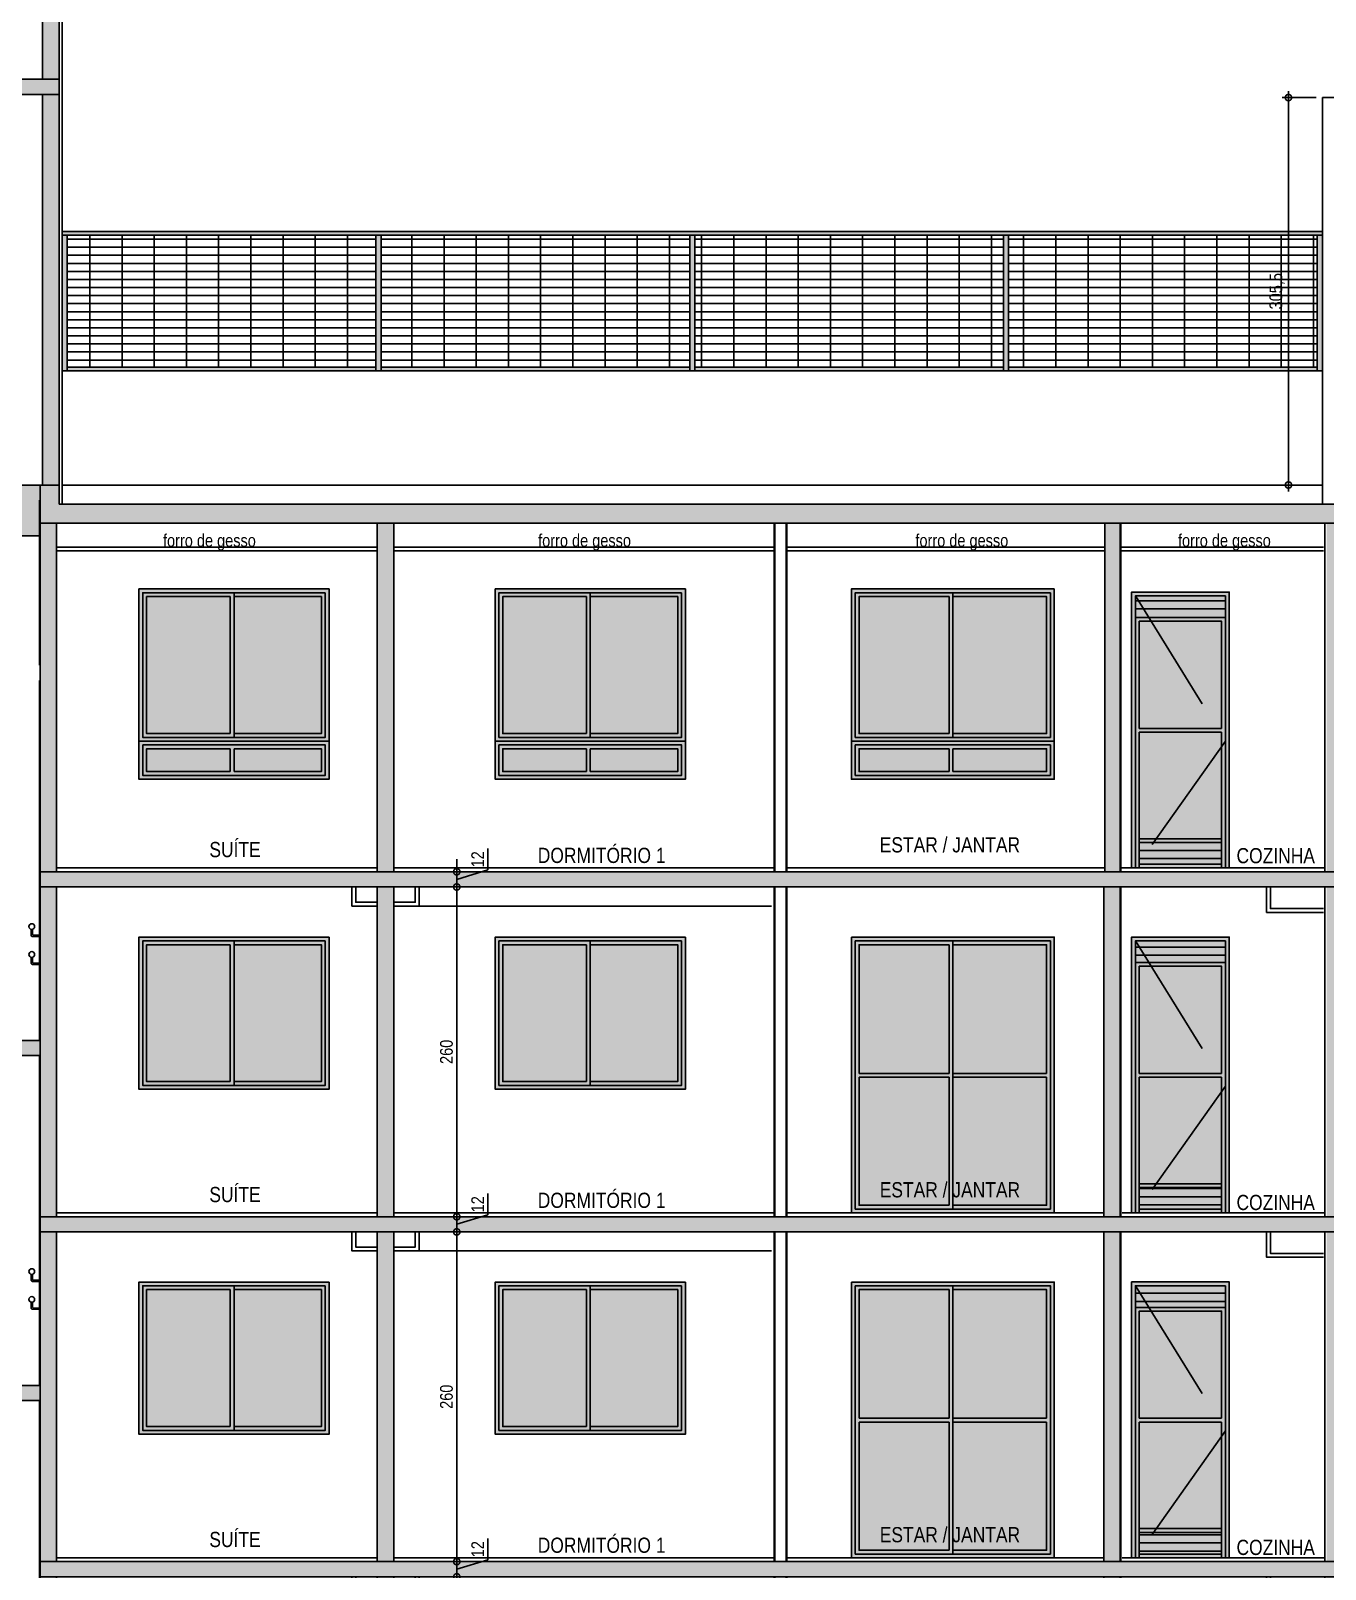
# Model space of a CAD drawing. Header units: metres. Extents: x -9138 to -7768, y 20 to 184.
# Drawn here: x -9016.92 to -9006.71, y 82.48 to 94.61 of the extents above; entities that cross this region are included whole.
import ezdxf
from ezdxf.enums import TextEntityAlignment as Align

# ---------------------------------------------------------------- set-up
doc = ezdxf.new("R2010")
doc.units = ezdxf.units.M
doc.linetypes.add('CTE ELEV$0$DASHEDX2', pattern=[1.5, 1, -0.5])
for name, color, linetype in [('ARQ-DIM EMBASAM', 2, 'Continuous'), ('CTE ELEV$0$ARQ-ALV ACAB', 4, 'Continuous'), ('CTE ELEV$0$ARQ-ALV OSSO', 5, 'Continuous'), ('CTE ELEV$0$ARQ-AUX', 7, 'Continuous'), ('CTE ELEV$0$ARQ-AUX1', 1, 'Continuous'), ('CTE ELEV$0$ARQ-CAX', 1, 'Continuous'), ('CTE ELEV$0$ARQ-DIM', 2, 'Continuous'), ('CTE ELEV$0$ARQ-EST', 2, 'Continuous'), ('CTE ELEV$0$ARQ-PRJ', 7, 'CTE ELEV$0$DASHEDX2'), ('CTE ELEV$0$ARQ-TXT', 2, 'Continuous'), ('CTE ELEV$0$ES-CORTE', 2, 'Continuous')]:
    doc.layers.add(name, color=color, linetype=linetype)
doc.layers.add('CTE ELEV$0$COR-CAIX', color=7, linetype='Continuous', true_color=0x45494e)
doc.styles.add('CTE ELEV$0$Adesa', font='ARIALN.TTF')
doc.styles.add('CTE ELEV$0$M50', font='ARIALN.TTF', dxfattribs={"height": 0.15})
doc.dimstyles.new('CTE ELEV$0$ADESA 1-0050', dxfattribs={"dimtxt": 0.1, "dimasz": 0.1, "dimexe": 0.05, "dimexo": 0.05, "dimgap": 0.03, "dimtad": 1, "dimdec": 1, "dimlfac": 100, "dimzin": 12, "dimtxsty": 'CTE ELEV$0$Adesa', "dimblk": 'CTE ELEV$0$_DotSmall', "dimcen": 1, "dimdle": 0.05, "dimclrd": 1, "dimclre": 1, "dimclrt": 256, "dimazin": 3, "dimtm": 1e-09, "dimtfac": 1, "dimtdec": 1, "dimtmove": 1, "dimatfit": 0, "dimldrblk": 'CTE ELEV$0$_DotSmall', "dimfxl": 0.8, "dimtvp": 2, "dimtolj": 1, "dimtzin": 0, "dimarcsym": 0})

# ---------------------------------------------------------------- blocks, each defined once
blk = doc.blocks.new('CTE ELEV$0$V P 160x220')
at = {"layer": 'CTE ELEV$0$COR-CAIX'}
h = blk.add_hatch(color=256, dxfattribs=at)
h.dxf.hatch_style = 1
h.paths.add_polyline_path([(0, 2.175), (1.6, 2.175), (1.6, 0), (0, 0)])
h = blk.add_hatch(color=254, dxfattribs=at)
h.dxf.hatch_style = 1
h.paths.add_polyline_path([(0.77, 2.115), (0.06, 2.115), (0.06, 1.1), (0.77, 1.1)])
h.paths.add_polyline_path([(1.54, 2.115), (0.8, 2.115), (0.8, 1.1), (1.54, 1.1)])
h.paths.add_polyline_path([(1.54, 1.07), (0.8, 1.07), (0.8, 0.06), (1.54, 0.06)])
h.paths.add_polyline_path([(0.77, 1.07), (0.06, 1.07), (0.06, 0.06), (0.77, 0.06)])
at = {"layer": 'CTE ELEV$0$ARQ-CAX'}
for p, q in [((0.06, 1.1), (0.77, 1.1)), ((0.8, 1.1), (1.54, 1.1)), ((0.06, 1.07), (0.77, 1.07)), ((0.8, 1.07), (1.54, 1.07))]:
    blk.add_line(p, q, dxfattribs=at)
for points in [[(0, 2.175), (1.6, 2.175), (1.6, 0), (0, 0)], [(0.03, 2.145), (1.57, 2.145), (1.57, 0.03), (0.03, 0.03)]]:
    blk.add_lwpolyline(points, close=True, dxfattribs=at)
for points in [[(0.06, 1.1), (0.06, 2.115), (0.77, 2.115)], [(0.77, 2.115), (0.77, 1.1)], [(0.8, 2.145), (0.8, 0.03)], [(0.8, 2.115), (1.54, 2.115), (1.54, 1.1)], [(0.77, 0.06), (0.06, 0.06), (0.06, 1.07)], [(0.77, 1.07), (0.77, 0.06)], [(1.54, 1.07), (1.54, 0.06), (0.8, 0.06)]]:
    blk.add_lwpolyline(points, dxfattribs=at)
blk = doc.blocks.new('CTE ELEV$0$V J 150x120')
at = {"layer": 'CTE ELEV$0$COR-CAIX'}
h = blk.add_hatch(color=256, dxfattribs=at)
h.dxf.hatch_style = 1
h.paths.add_polyline_path([(1.5, 1.2), (0, 1.2), (0, 0), (1.5, 0)])
h = blk.add_hatch(color=254, dxfattribs=at)
h.dxf.hatch_style = 1
h.paths.add_polyline_path([(0.72, 1.14), (0.06, 1.14), (0.06, 0.06), (0.72, 0.06)])
h.paths.add_polyline_path([(0.75, 0.06), (1.44, 0.06), (1.44, 1.14), (0.75, 1.14)])
for points in [[(1.5, 1.2), (0, 1.2), (0, 0), (1.5, 0)], [(1.47, 1.17), (0.03, 1.17), (0.03, 0.03), (1.47, 0.03)]]:
    blk.add_lwpolyline(points, close=True)
for points in [[(0.72, 1.14), (0.06, 1.14), (0.06, 0.06), (0.72, 0.06)], [(0.72, 1.14), (0.72, 0.06)], [(0.75, 1.17), (0.75, 0.03)], [(0.75, 0.06), (1.44, 0.06), (1.44, 1.14), (0.75, 1.14)]]:
    blk.add_lwpolyline(points)
blk = doc.blocks.new('CTE ELEV$0$V P 80x220')
at = {"layer": 'CTE ELEV$0$ARQ-CAX'}
h = blk.add_hatch(dxfattribs=at)
h.set_pattern_fill('LINE', scale=0.02)
h.set_pattern_definition([(0, (0.74004, 2.16916), (0, 0.0635), [])])
h.paths.add_polyline_path([(0.74, 2.145), (0.03, 2.145), (0.03, 2), (0.74, 2)])
h.paths.add_polyline_path([(0.71, 0.2), (0.06, 0.2), (0.06, 0.03), (0.71, 0.03)])
at = {"layer": 'CTE ELEV$0$COR-CAIX'}
h = blk.add_hatch(color=256, dxfattribs=at)
h.dxf.hatch_style = 1
h.paths.add_polyline_path([(0.77, 0), (0.77, 2.175), (0, 2.175), (0, 0)])
h = blk.add_hatch(color=254, dxfattribs=at)
h.dxf.hatch_style = 1
h.paths.add_polyline_path([(0.71, 1.945), (0.154, 1.945), (0.678, 1.1), (0.71, 1.1)])
h.paths.add_polyline_path([(0.154, 1.945), (0.06, 1.945), (0.06, 1.1), (0.678, 1.1)])
h.paths.add_polyline_path([(0.71, 0.958), (0.71, 1.048), (0.697, 1.07), (0.06, 1.07), (0.06, 0.23), (0.193, 0.23)])
h.paths.add_polyline_path([(0.71, 0.958), (0.193, 0.23), (0.71, 0.23)], flags=17)
at = {"layer": 'CTE ELEV$0$ARQ-CAX'}
for points in [[(0.77, 0), (0.77, 2.175), (0, 2.175), (0, 0)], [(0.74, 2.145), (0.03, 2.145), (0.03, 1.975), (0.74, 1.975)]]:
    blk.add_lwpolyline(points, close=True, dxfattribs=at)
for points in [[(0.74, 0), (0.74, 1.975), (0.03, 1.975), (0.03, 0)], [(0.71, 1.1), (0.71, 1.945), (0.06, 1.945), (0.06, 1.1)], [(0.06, 1.1), (0.71, 1.1)], [(0.06, 1.07), (0.06, 0)], [(0.71, 1.07), (0.06, 1.07)], [(0.71, 0), (0.71, 1.07)], [(0.71, 0.23), (0.06, 0.23)], [(0.06, 0.2), (0.71, 0.2)], [(0.06, 0.03), (0.71, 0.03)], [(0, 0), (0.77, 0)]]:
    blk.add_lwpolyline(points, dxfattribs=at)
at = {"layer": 'CTE ELEV$0$ARQ-PRJ'}
blk.add_lwpolyline([(0.03, 2.145), (0.74, 1), (0.03, 0)], dxfattribs=at)
blk = doc.blocks.new('CTE ELEV$0$_DotSmall')
at = {"color": 0, "linetype": 'ByBlock', "const_width": 0.5}
blk.add_lwpolyline([(-0.0625, 0, 1), (0.0625, 0, 1)], format="xyb", close=True, dxfattribs=at)
blk = doc.blocks.new('*D696')
at = {"layer": 'CTE ELEV$0$ES-CORTE', "color": 1, "lineweight": -2, "transparency": 16777216}
for p, q in [((7.88, 2.6), (8.357, 2.6)), ((8.307, -0.05), (8.307, 2.65)), ((7.88, 0), (8.357, 0))]:
    blk.add_line(p, q, dxfattribs=at)
at = {"layer": 'Defpoints', "color": 0, "transparency": 16777216}
for p in [(7.83, 2.6, 0), (8.307, 2.6), (7.83, 0, 0)]:
    blk.add_point(p, dxfattribs=at)
at = {"layer": 'CTE ELEV$0$ES-CORTE', "color": 1, "lineweight": -2, "transparency": 16777216, "xscale": 0.1, "yscale": 0.1, "zscale": 0.1}
for p, rotation in [((8.307, 2.6), 90), ((8.307, 0), 270)]:
    blk.add_blockref('CTE ELEV$0$_DotSmall', p, dxfattribs=dict(at, rotation=rotation))
at = {"layer": 'CTE ELEV$0$ES-CORTE', "transparency": 16777216, "insert": (8.226, 1.3), "char_height": 0.1, "attachment_point": 5, "rotation": 90, "style": 'CTE ELEV$0$Adesa'}
blk.add_mtext('\\A1;260', dxfattribs=at)
blk = doc.blocks.new('*D697')
at = {"layer": 'CTE ELEV$0$ES-CORTE', "color": 1, "lineweight": -2, "transparency": 16777216}
for p, q in [((8.307, 2.72), (8.307, 2.82)), ((8.553, 2.734), (8.553, 2.903)), ((8.168, 2.72), (8.357, 2.72)), ((8.307, 2.66), (8.553, 2.734)), ((8.307, 2.6), (8.307, 2.72)), ((8.307, 2.6), (8.307, 2.72)), ((8.168, 2.6), (8.357, 2.6)), ((8.307, 2.6), (8.307, 2.5))]:
    blk.add_line(p, q, dxfattribs=at)
at = {"layer": 'Defpoints', "color": 0, "transparency": 16777216}
for p in [(8.118, 2.72, 0), (8.307, 2.72), (8.118, 2.6)]:
    blk.add_point(p, dxfattribs=at)
at = {"layer": 'CTE ELEV$0$ES-CORTE', "color": 1, "lineweight": -2, "transparency": 16777216, "xscale": 0.1, "yscale": 0.1, "zscale": 0.1}
for p, rotation in [((8.307, 2.72), 270), ((8.307, 2.6), 90)]:
    blk.add_blockref('CTE ELEV$0$_DotSmall', p, dxfattribs=dict(at, rotation=rotation))
at = {"layer": 'CTE ELEV$0$ES-CORTE', "transparency": 16777216, "insert": (8.472, 2.818), "char_height": 0.1, "attachment_point": 5, "rotation": 90, "style": 'CTE ELEV$0$Adesa'}
blk.add_mtext('\\A1;12', dxfattribs=at)
blk = doc.blocks.new('CTE ELEV$0$V BAND INF 150x40')
at = {"layer": 'CTE ELEV$0$COR-CAIX'}
h = blk.add_hatch(color=256, dxfattribs=at)
h.dxf.hatch_style = 1
h.paths.add_polyline_path([(0, 0), (1.5, 0), (1.5, -0.3), (0, -0.3)])
h = blk.add_hatch(color=254, dxfattribs=at)
h.dxf.hatch_style = 1
h.paths.add_polyline_path([(0.72, -0.24), (0.72, -0.06), (0.06, -0.06), (0.06, -0.24)])
h.paths.add_polyline_path([(0.75, -0.24), (1.44, -0.24), (1.44, -0.06), (0.75, -0.06)])
at = {"layer": 'CTE ELEV$0$ARQ-CAX'}
for points in [[(0, 0), (1.5, 0), (1.5, -0.3), (0, -0.3)], [(0.03, -0.03), (1.47, -0.03), (1.47, -0.27), (0.03, -0.27)]]:
    blk.add_lwpolyline(points, close=True, dxfattribs=at)
for points in [[(0.72, -0.24), (0.06, -0.24), (0.06, -0.06), (0.72, -0.06)], [(0.72, -0.06), (0.72, -0.24)], [(0.75, -0.06), (1.44, -0.06), (1.44, -0.24), (0.75, -0.24)], [(0.75, -0.06), (0.75, -0.24)]]:
    blk.add_lwpolyline(points, dxfattribs=at)
blk = doc.blocks.new('CTE ELEV$0$V J 160x120')
at = {"layer": 'CTE ELEV$0$COR-CAIX'}
h = blk.add_hatch(color=256, dxfattribs=at)
h.dxf.hatch_style = 1
h.paths.add_polyline_path([(1.6, 1.2), (0, 1.2), (0, 0), (1.6, 0)])
h = blk.add_hatch(color=254, dxfattribs=at)
h.dxf.hatch_style = 1
h.paths.add_polyline_path([(0.77, 1.14), (0.06, 1.14), (0.06, 0.06), (0.77, 0.06)])
h.paths.add_polyline_path([(1.54, 1.14), (0.8, 1.14), (0.8, 0.06), (1.54, 0.06)])
at = {"layer": 'CTE ELEV$0$ARQ-CAX'}
for points in [[(1.6, 1.2), (0, 1.2), (0, 0), (1.6, 0)], [(1.57, 1.17), (0.03, 1.17), (0.03, 0.03), (1.57, 0.03)]]:
    blk.add_lwpolyline(points, close=True, dxfattribs=at)
for points in [[(0.77, 1.14), (0.06, 1.14), (0.06, 0.06), (0.77, 0.06)], [(0.77, 1.14), (0.77, 0.06)], [(0.8, 1.17), (0.8, 0.03)], [(0.8, 0.06), (1.54, 0.06), (1.54, 1.14), (0.8, 1.14)]]:
    blk.add_lwpolyline(points, dxfattribs=at)
blk = doc.blocks.new('CTE ELEV$0$V BAND INF 160x40')
at = {"layer": 'CTE ELEV$0$COR-CAIX'}
h = blk.add_hatch(color=256, dxfattribs=at)
h.dxf.hatch_style = 1
h.paths.add_polyline_path([(0, 0), (1.6, 0), (1.6, -0.3), (0, -0.3)])
h = blk.add_hatch(color=254, dxfattribs=at)
h.dxf.hatch_style = 1
h.paths.add_polyline_path([(0.77, -0.24), (0.77, -0.06), (0.06, -0.06), (0.06, -0.24)])
h.paths.add_polyline_path([(1.54, -0.24), (1.54, -0.06), (0.8, -0.06), (0.8, -0.24)])
at = {"layer": 'CTE ELEV$0$ARQ-CAX'}
for points in [[(0, 0), (1.6, 0), (1.6, -0.3), (0, -0.3)], [(0.03, -0.03), (1.57, -0.03), (1.57, -0.27), (0.03, -0.27)]]:
    blk.add_lwpolyline(points, close=True, dxfattribs=at)
for points in [[(0.77, -0.24), (0.06, -0.24), (0.06, -0.06), (0.77, -0.06)], [(0.77, -0.06), (0.77, -0.24)], [(0.8, -0.06), (1.54, -0.06), (1.54, -0.24), (0.8, -0.24)], [(0.8, -0.06), (0.8, -0.24)]]:
    blk.add_lwpolyline(points, dxfattribs=at)
blk = doc.blocks.new('CTE ELEV$0$CT AA DUPL INF')
at = {"layer": 'CTE ELEV$0$ARQ-EST'}
h = blk.add_hatch(color=8, dxfattribs=at)
h.dxf.hatch_style = 1
h.paths.add_polyline_path([(1.705, 2.65), (5.015, 2.65), (5.015, 2.93), (1.705, 2.93)])
h.paths.add_polyline_path([(5.02, 2.93), (5.02, 3.05), (-0.15, 3.05), (-0.15, 2.9), (-31.7, 2.9), (-31.7, 2.75), (-0.02, 2.75), (-0.02, 2.93)])
h.paths.add_polyline_path([(5.02, 3.05), (5.02, 2.93), (5.02, 2.75), (26.4, 2.75), (26.4, 2.9), (5.17, 2.9), (5.17, 3.05)])
h = blk.add_hatch(color=8, dxfattribs=at)
h.dxf.hatch_style = 1
h.paths.add_polyline_path([(26.4, 2.75), (26.27, 2.75), (26.27, 0), (26.4, 0)])
h.paths.add_polyline_path([(22.32, 2.75), (22.19, 2.75), (22.19, 0), (22.32, 0)])
h.paths.add_polyline_path([(17.05, 2.75), (16.92, 2.75), (16.92, 0), (17.05, 0)])
h.paths.add_polyline_path([(15.3, 2.75), (15.17, 2.75), (15.17, 0), (15.3, 0)])
h.paths.add_polyline_path([(13.54, 2.75), (13.42, 2.75), (13.42, 0), (13.54, 0)])
h.paths.add_polyline_path([(7.81, 2.75), (7.68, 2.75), (7.68, 0), (7.81, 0)])
h.paths.add_polyline_path([(5.15, 2.75), (5.02, 2.75), (5.02, 0), (5.15, 0)])
at = {"layer": 'CTE ELEV$0$ARQ-ALV ACAB'}
for p, q in [((5.015, 1.629, 0), (5.015, 2.93, 0)), ((10.81, 0, 0), (10.81, 2.75, 0)), ((10.91, 0, 0), (10.91, 2.75, 0)), ((13.545, 0, 0), (13.545, 2.75, 0)), ((15.155, 0, 0), (15.155, 2.75, 0)), ((5.015, 1.43, 0), (5.015, 1.509, 0)), ((5.015, 0, 0), (5.015, 1.43, 0)), ((5.15, 0.03, 0), (7.68, 0.03, 0)), ((7.81, 0.03, 0), (10.81, 0.03, 0)), ((10.91, 0.03, 0), (13.42, 0.03, 0)), ((13.545, 0.03, 0), (15.155, 0.03, 0))]:
    blk.add_line(p, q, dxfattribs=at)
at = {"layer": 'CTE ELEV$0$ARQ-ALV OSSO'}
for p, q in [((10.815, 0, 0), (10.815, 2.75, 0)), ((10.905, 0, 0), (10.905, 2.75, 0))]:
    blk.add_line(p, q, dxfattribs=at)
at = {"layer": 'CTE ELEV$0$ARQ-AUX1'}
for p, q in [((5.15, 2.56, 0), (7.68, 2.56, 0)), ((7.81, 2.56, 0), (10.81, 2.56, 0)), ((10.91, 2.56, 0), (13.42, 2.56, 0)), ((13.545, 2.56, 0), (15.145, 2.56, 0)), ((5.15, 2.53, 0), (7.68, 2.53, 0)), ((7.81, 2.53, 0), (10.81, 2.53, 0)), ((10.91, 2.53, 0), (13.42, 2.53, 0)), ((13.545, 2.53, 0), (15.145, 2.53, 0))]:
    blk.add_line(p, q, dxfattribs=at)
at = {"layer": 'CTE ELEV$0$ARQ-DIM'}
blk.add_lwpolyline([(5.02, 3.05), (5.02, 2.65), (1.705, 2.65), (1.705, 2.93)], dxfattribs=at)
at = {"layer": 'CTE ELEV$0$ES-CORTE'}
for p, q in [((5.02, 2.93, 0), (5.015, 2.93, 0)), ((5.17, 2.9, 0), (26.4, 2.9, 0)), ((5.02, 2.75, 0), (26.4, 2.75, 0)), ((5.02, 0, 0), (5.02, 2.75, 0)), ((5.15, 0, 0), (5.15, 2.75, 0)), ((7.68, 0, 0), (7.68, 2.75, 0)), ((7.81, 0, 0), (7.81, 2.75, 0)), ((13.42, 0, 0), (13.42, 2.75, 0)), ((13.54, 0, 0), (13.54, 2.75, 0)), ((5.015, 0, 0), (26.4, 0, 0))]:
    blk.add_line(p, q, dxfattribs=at)
blk.add_lwpolyline([(1.855, 3.05), (5.02, 3.05)], dxfattribs=at)
at = {"layer": 'CTE ELEV$0$ES-CORTE', "elevation": 0}
for points in [[(5.02, 2.75), (5.02, 3.05)], [(5.02, 3.05), (5.17, 3.05)], [(5.17, 3.05), (5.17, 2.9)]]:
    blk.add_lwpolyline(points, dxfattribs=at)
at = {"layer": 'CTE ELEV$0$ARQ-CAX'}
for name, p in [('CTE ELEV$0$V J 150x120', (5.8, 1.03, 0)), ('CTE ELEV$0$V J 150x120', (8.61, 1.03, 0)), ('CTE ELEV$0$V J 160x120', (11.42, 1.03, 0)), ('CTE ELEV$0$V P 80x220', (13.63, 0.03, 0)), ('CTE ELEV$0$V BAND INF 150x40', (5.8, 1.03, 0)), ('CTE ELEV$0$V BAND INF 150x40', (8.61, 1.03, 0)), ('CTE ELEV$0$V BAND INF 160x40', (11.42, 1.03, 0))]:
    blk.add_blockref(name, p, dxfattribs=at)
at = {"layer": 'CTE ELEV$0$ARQ-TXT', "style": 'CTE ELEV$0$Adesa'}
for s, height, p in [('forro de gesso', 0.1, (6.356, 2.6, 0)), ('forro de gesso', 0.1, (9.315, 2.6, 0)), ('forro de gesso', 0.1, (12.291, 2.6, 0)), ('forro de gesso', 0.1, (14.362, 2.6, 0)), ('SUÍTE', 0.12, (6.558, 0.19)), ('ESTAR / JANTAR', 0.12, (12.197, 0.215)), ('DORMITÓRIO 1', 0.12, (9.45, 0.144)), ('COZINHA', 0.12, (14.767, 0.127))]:
    blk.add_text(s, height=height, dxfattribs=at).set_placement(p, align=Align.MIDDLE)
blk = doc.blocks.new('CTE ELEV$0$v grd dupl sup 2')
at = {"transparency": 33554687}
h = blk.add_hatch(dxfattribs=at)
h.set_pattern_fill('GRATE', scale=0.08)
h.set_pattern_definition([(0, (0.04, 1.02001), (0, 0.0635), []), (90, (0.04, 1.02), (-0.254, 2e-17), [])])
h.paths.add_polyline_path([(0.04, 1.07), (0.04, 0.03), (2.475, 0.03), (2.475, 1.07)])
h.paths.add_polyline_path([(2.515, 1.07), (2.515, 0.03), (4.95, 0.03), (4.95, 1.07)])
h.paths.add_polyline_path([(4.99, 1.07), (4.99, 0.03), (7.425, 0.03), (7.425, 1.07)])
h.paths.add_polyline_path([(7.465, 1.07), (7.465, 0.03), (9.9, 0.03), (9.9, 1.07)])
at = {"layer": 'CTE ELEV$0$COR-CAIX', "transparency": 33554687}
h = blk.add_hatch(color=256, dxfattribs=at)
h.dxf.hatch_style = 1
h.paths.add_polyline_path([(9.94, 1.1), (9.94, 1.07), (0, 1.07), (0, 1.1)])
h.paths.add_polyline_path([(7.465, 0.03), (9.9, 0.03), (9.9, 0), (7.465, 0)])
h.paths.add_polyline_path([(4.99, 0.03), (7.425, 0.03), (7.425, 0), (4.99, 0)])
h.paths.add_polyline_path([(7.425, 1.07), (7.465, 1.07), (7.465, 0), (7.425, 0)])
h.paths.add_polyline_path([(2.515, 0.03), (4.95, 0.03), (4.95, 0), (2.515, 0)])
h.paths.add_polyline_path([(4.95, 1.07), (4.99, 1.07), (4.99, 0), (4.95, 0)])
h.paths.add_polyline_path([(0.04, 0.03), (2.475, 0.03), (2.475, 0), (0.04, 0)])
h.paths.add_polyline_path([(2.475, 1.07), (2.515, 1.07), (2.515, 0), (2.475, 0)])
h.paths.add_polyline_path([(9.9, 1.07), (9.94, 1.07), (9.94, 0), (9.9, 0)])
h.paths.add_polyline_path([(0, 1.07), (0.04, 1.07), (0.04, 0), (0, 0)])
at = {"ltscale": 0.05}
blk.add_lwpolyline([(9.94, 1.1), (9.94, 1.07), (0, 1.07), (0, 1.1)], close=True, dxfattribs=at)
for points in [[(0, 1.07), (0.04, 1.07), (0.04, 0), (0, 0)], [(2.475, 1.07), (2.515, 1.07), (2.515, 0), (2.475, 0)], [(4.95, 1.07), (4.99, 1.07), (4.99, 0), (4.95, 0)], [(7.425, 1.07), (7.465, 1.07), (7.465, 0), (7.425, 0)], [(9.9, 1.07), (9.94, 1.07), (9.94, 0), (9.9, 0)], [(0.04, 0.03), (2.475, 0.03), (2.475, 0), (0.04, 0)], [(2.515, 0.03), (4.95, 0.03), (4.95, 0), (2.515, 0)], [(4.99, 0.03), (7.425, 0.03), (7.425, 0), (4.99, 0)], [(7.465, 0.03), (9.9, 0.03), (9.9, 0), (7.465, 0)]]:
    blk.add_lwpolyline(points, close=True)
blk.add_lwpolyline([(0.02, 1.07), (9.92, 1.07)])
blk = doc.blocks.new('CTE ELEV$0$CT AA DUPL SUP')
at = {"layer": 'CTE ELEV$0$ES-CORTE'}
h = blk.add_hatch(color=8, dxfattribs=at)
h.dxf.hatch_style = 1
h.paths.add_polyline_path([(5.17, 3.09), (5.04, 3.09), (5.04, 0.01), (5.17, 0.01)])
at = {"layer": 'CTE ELEV$0$ARQ-ALV ACAB'}
for p, q in [((5.195, -0.14, 0), (5.195, 3.21, 0)), ((15.135, -0.14, 0), (15.135, 3.065, 0)), ((5.195, 0.01, 0), (15.135, 0.01, 0))]:
    blk.add_line(p, q, dxfattribs=at)
at = {"layer": 'CTE ELEV$0$ARQ-ALV ACAB', "elevation": 0}
blk.add_lwpolyline([(15.135, 3.065), (15.335, 3.065)], dxfattribs=at)
at = {"layer": 'CTE ELEV$0$ARQ-AUX', "elevation": 0}
blk.add_lwpolyline([(5.195, 0.91), (15.135, 0.91)], dxfattribs=at)
at = {"layer": 'CTE ELEV$0$ARQ-EST'}
blk.add_line((5.17, 0.01, 0), (5.02, 0.01, 0), dxfattribs=at)
at = {"layer": 'CTE ELEV$0$ES-CORTE'}
for p, q in [((5.17, 3.21, 0), (5.17, 0.01, 0)), ((5.04, 3.09, 0), (5.04, 0.01, 0))]:
    blk.add_line(p, q, dxfattribs=at)
at = {"layer": 'CTE ELEV$0$ARQ-AUX'}
blk.add_blockref('CTE ELEV$0$v grd dupl sup 2', (5.195, 0.91, 0), dxfattribs=at)
blk = doc.blocks.new('*D458')
at = {"layer": 'CTE ELEV$0$ARQ-DIM', "color": 1, "lineweight": -2, "transparency": 16777216}
for p, q in [((3.745, 6.82), (3.745, 2.47)), ((3.567, 6.77), (3.795, 6.77)), ((3.567, 2.52), (3.795, 2.52))]:
    blk.add_line(p, q, dxfattribs=at)
at = {"layer": 'Defpoints', "color": 0, "transparency": 16777216}
for p in [(3.517, 6.77), (3.517, 2.52), (3.745, 2.52)]:
    blk.add_point(p, dxfattribs=at)
at = {"layer": 'CTE ELEV$0$ARQ-DIM', "color": 1, "lineweight": -2, "transparency": 16777216, "xscale": 0.1, "yscale": 0.1, "zscale": 0.1}
for p, rotation in [((3.745, 6.77), 90), ((3.745, 2.52), 270)]:
    blk.add_blockref('CTE ELEV$0$_DotSmall', p, dxfattribs=dict(at, rotation=rotation))
at = {"layer": 'CTE ELEV$0$ARQ-DIM', "transparency": 16777216, "insert": (3.664, 4.645), "char_height": 0.1, "attachment_point": 5, "rotation": 90, "style": 'CTE ELEV$0$Adesa'}
blk.add_mtext('\\A1;425', dxfattribs=at)
blk = doc.blocks.new('*D459')
at = {"layer": 'CTE ELEV$0$ARQ-DIM', "color": 1, "lineweight": -2, "transparency": 16777216}
for p, q in [((3.8, 2.544), (3.8, 2.714)), ((3.552, 2.52), (3.552, 2.62)), ((3.473, 2.52), (3.602, 2.52)), ((3.552, 2.47), (3.8, 2.544)), ((3.552, 2.52), (3.552, 2.42)), ((3.552, 2.52), (3.552, 2.42)), ((3.473, 2.42), (3.602, 2.42)), ((3.552, 2.42), (3.552, 2.32))]:
    blk.add_line(p, q, dxfattribs=at)
at = {"layer": 'Defpoints', "color": 0, "transparency": 16777216}
for p in [(3.423, 2.52), (3.423, 2.42), (3.552, 2.42)]:
    blk.add_point(p, dxfattribs=at)
at = {"layer": 'CTE ELEV$0$ARQ-DIM', "color": 1, "lineweight": -2, "transparency": 16777216, "xscale": 0.1, "yscale": 0.1, "zscale": 0.1}
for p, rotation in [((3.552, 2.52), 270), ((3.552, 2.42), 90)]:
    blk.add_blockref('CTE ELEV$0$_DotSmall', p, dxfattribs=dict(at, rotation=rotation))
at = {"layer": 'CTE ELEV$0$ARQ-DIM', "transparency": 16777216, "insert": (3.719, 2.629), "char_height": 0.1, "attachment_point": 5, "rotation": 90, "style": 'CTE ELEV$0$Adesa'}
blk.add_mtext('\\A1;10', dxfattribs=at)
blk = doc.blocks.new('*D279')
at = {"layer": 'CTE ELEV$0$ARQ-DIM', "color": 1, "lineweight": -2, "transparency": 16777216}
for p, q in [((-9016.904, 86.53), (-9017.225, 86.53)), ((-9017.175, 83.88), (-9017.175, 86.58)), ((-9016.894, 83.93), (-9017.225, 83.93))]:
    blk.add_line(p, q, dxfattribs=at)
at = {"layer": 'Defpoints', "color": 0, "transparency": 16777216}
for p in [(-9017.175, 86.53), (-9016.854, 86.53, 0), (-9016.844, 83.93, 0)]:
    blk.add_point(p, dxfattribs=at)
at = {"layer": 'CTE ELEV$0$ARQ-DIM', "color": 1, "lineweight": -2, "transparency": 16777216, "xscale": 0.1, "yscale": 0.1, "zscale": 0.1}
for p, rotation in [((-9017.175, 86.53), 90), ((-9017.175, 83.93), 270)]:
    blk.add_blockref('CTE ELEV$0$_DotSmall', p, dxfattribs=dict(at, rotation=rotation))
at = {"layer": 'CTE ELEV$0$ARQ-DIM', "transparency": 16777216, "insert": (-9017.256, 85.23), "char_height": 0.1, "attachment_point": 5, "rotation": 90, "style": 'CTE ELEV$0$Adesa'}
blk.add_mtext('\\A1;260', dxfattribs=at)
blk = doc.blocks.new('*D281')
at = {"layer": 'CTE ELEV$0$ARQ-DIM', "color": 1, "lineweight": -2, "transparency": 16777216}
for p, q in [((-9016.894, 90.63), (-9017.225, 90.63)), ((-9017.175, 86.6), (-9017.175, 90.68)), ((-9016.899, 86.65), (-9017.225, 86.65))]:
    blk.add_line(p, q, dxfattribs=at)
at = {"layer": 'Defpoints', "color": 0, "transparency": 16777216}
for p in [(-9017.175, 90.63), (-9016.844, 90.63, 0), (-9016.849, 86.65, 0)]:
    blk.add_point(p, dxfattribs=at)
at = {"layer": 'CTE ELEV$0$ARQ-DIM', "color": 1, "lineweight": -2, "transparency": 16777216, "xscale": 0.1, "yscale": 0.1, "zscale": 0.1}
for p, rotation in [((-9017.175, 90.63), 90), ((-9017.175, 86.65), 270)]:
    blk.add_blockref('CTE ELEV$0$_DotSmall', p, dxfattribs=dict(at, rotation=rotation))
at = {"layer": 'CTE ELEV$0$ARQ-DIM', "transparency": 16777216, "insert": (-9017.256, 88.64), "char_height": 0.1, "attachment_point": 5, "rotation": 90, "style": 'CTE ELEV$0$Adesa'}
blk.add_mtext('\\A1;398', dxfattribs=at)
blk = doc.blocks.new('*D376')
at = {"layer": 'CTE ELEV$0$ARQ-DIM', "color": 1, "lineweight": -2, "transparency": 16777216}
for p, q in [((-9006.779, 94.085), (-9007.047, 94.085)), ((-9006.997, 94.135), (-9006.997, 90.98)), ((-9006.779, 91.03), (-9007.047, 91.03))]:
    blk.add_line(p, q, dxfattribs=at)
at = {"layer": 'Defpoints', "color": 0, "transparency": 16777216}
for p in [(-9006.729, 94.085, 0), (-9006.997, 91.03), (-9006.729, 91.03, 0)]:
    blk.add_point(p, dxfattribs=at)
at = {"layer": 'CTE ELEV$0$ARQ-DIM', "color": 1, "lineweight": -2, "transparency": 16777216, "xscale": 0.1, "yscale": 0.1, "zscale": 0.1}
for p, rotation in [((-9006.997, 94.085), 90), ((-9006.997, 91.03), 270)]:
    blk.add_blockref('CTE ELEV$0$_DotSmall', p, dxfattribs=dict(at, rotation=rotation))
at = {"layer": 'CTE ELEV$0$ARQ-DIM', "transparency": 16777216, "insert": (-9007.087, 92.558), "char_height": 0.1, "attachment_point": 5, "rotation": 90, "style": 'CTE ELEV$0$Adesa'}
blk.add_mtext('\\A1;305,5', dxfattribs=at)
blk = doc.blocks.new('CTE ELEV$0$CT AA TIPO')
at = {"layer": 'CTE ELEV$0$ARQ-EST'}
h = blk.add_hatch(color=8, dxfattribs=at)
h.dxf.hatch_style = 1
h.paths.add_polyline_path([(3.7723, 1.27), (5.02, 1.27), (5.02, 1.39), (3.8132, 1.39), (3.7982, 1.39), (3.8128, 1.56), (3.5178, 1.56), (3.5324, 1.73), (3.2374, 1.73), (3.2519, 1.9), (2.9569, 1.9), (2.9715, 2.07), (2.6765, 2.07), (2.6911, 2.24), (2.3961, 2.24), (2.4106, 2.41), (2.1156, 2.41), (2.1302, 2.58), (1.8352, 2.58), (1.8472, 2.72), (0, 2.72), (-0.15, 2.72), (-0.15, 0), (-0.02, 0), (-0.02, 2.6), (1.6856, 2.6), (1.6856, 2.32), (1.8356, 2.32), (1.8356, 2.4388)])
h = blk.add_hatch(color=8, dxfattribs=at)
h.dxf.hatch_style = 1
h.paths.add_polyline_path([(26.3999, 2.72), (5.02, 2.72), (5.02, 2.6), (26.3999, 2.6)])
h = blk.add_hatch(color=8, dxfattribs=at)
h.dxf.hatch_style = 1
h.paths.add_polyline_path([(5.1499, 2.6), (5.02, 2.6), (5.02, 0), (5.1499, 0)])
h.paths.add_polyline_path([(7.8099, 2.6), (7.68, 2.6), (7.68, 0), (7.8099, 0)])
h.paths.add_polyline_path([(13.54, 2.6), (13.41, 2.6), (13.41, 0), (13.54, 0)])
h.paths.add_polyline_path([(15.2999, 2.6), (15.1699, 2.6), (15.1699, 0), (15.2999, 0)])
h.paths.add_polyline_path([(17.05, 2.6), (16.92, 2.6), (16.92, 0), (17.05, 0)])
h.paths.add_polyline_path([(22.3199, 2.6), (22.19, 2.6), (22.19, 0), (22.3199, 0)])
h.paths.add_polyline_path([(26.3999, 2.6), (26.2699, 2.6), (26.2699, 0), (26.3999, 0)])
at = {"layer": 'CTE ELEV$0$ARQ-ALV ACAB'}
for p, q in [((5.015, 1.39, 0), (5.015, 2.72, 0)), ((10.8099, 0, 0), (10.8099, 2.6, 0)), ((10.91, 0, 0), (10.91, 2.6, 0)), ((13.545, 0, 0), (13.545, 2.6, 0)), ((15.1549, 0, 0), (15.1549, 2.6, 0)), ((5.015, 0, 0), (5.015, 1.27, 0)), ((5.1499, 0.03, 0), (7.68, 0.03, 0)), ((7.8099, 0.03, 0), (10.8099, 0.03, 0)), ((10.91, 0.03, 0), (13.41, 0.03, 0)), ((13.555, 0.03, 0), (15.1549, 0.03, 0))]:
    blk.add_line(p, q, dxfattribs=at)
at = {"layer": 'CTE ELEV$0$ARQ-ALV OSSO'}
for p, q in [((10.8149, 0, 0), (10.8149, 2.6, 0)), ((10.905, 0, 0), (10.905, 2.6, 0))]:
    blk.add_line(p, q, dxfattribs=at)
at = {"layer": 'CTE ELEV$0$ARQ-AUX1'}
blk.add_line((10.7899, 2.45, 0), (7.8099, 2.45, 0), dxfattribs=at)
at = {"layer": 'CTE ELEV$0$ARQ-AUX1', "elevation": 0}
for points in [[(7.48, 2.6), (7.48, 2.45), (7.68, 2.45)], [(7.51, 2.6), (7.51, 2.48), (7.68, 2.48)], [(8.0099, 2.6), (8.0099, 2.45), (7.8099, 2.45)], [(7.9799, 2.6), (7.9799, 2.48), (7.8099, 2.48)], [(14.695, 2.6), (14.695, 2.4), (15.145, 2.4)], [(14.725, 2.6), (14.725, 2.43), (15.145, 2.43)]]:
    blk.add_lwpolyline(points, dxfattribs=at)
for points in [[(4.9495, 2.265), (4.9495, 2.22, 0.4142136), (4.9595, 2.21), (5.02, 2.21)], [(4.9595, 2.265), (4.9595, 2.23, 0.4142136), (4.9695, 2.22), (5.02, 2.22)], [(4.9495, 2.045), (4.9495, 2, 0.4142136), (4.9595, 1.99), (5.02, 1.99)], [(4.9595, 2.045), (4.9595, 2.01, 0.4142136), (4.9695, 2), (5.02, 2)]]:
    blk.add_lwpolyline(points, format="xyb", dxfattribs=at)
at = {"layer": 'CTE ELEV$0$ARQ-AUX1'}
for centre in [(4.9545, 2.2875, 0), (4.9545, 2.0675, 0)]:
    blk.add_circle(centre, 0.0225, dxfattribs=at)
at = {"layer": 'CTE ELEV$0$ES-CORTE'}
for p, q in [((5.02, 2.72, 0), (26.3999, 2.72, 0)), ((5.02, 2.6, 0), (26.3999, 2.6, 0)), ((5.02, 0, 0), (5.02, 2.6, 0)), ((5.1499, 0, 0), (5.1499, 2.6, 0)), ((7.68, 0, 0), (7.68, 2.6, 0)), ((7.8099, 0, 0), (7.8099, 2.6, 0)), ((13.41, 0, 0), (13.41, 2.6, 0)), ((13.54, 0, 0), (13.54, 2.6, 0)), ((3.8132, 1.39, 0), (5.02, 1.39, 0)), ((3.7723, 1.27, 0), (5.02, 1.27, 0)), ((5.015, 0, 0), (26.3999, 0, 0))]:
    blk.add_line(p, q, dxfattribs=at)
at = {"layer": 'CTE ELEV$0$ES-CORTE', "elevation": 0}
blk.add_lwpolyline([(5.02, 2.6), (5.02, 2.72)], dxfattribs=at)
at = {"layer": 'CTE ELEV$0$ARQ-CAX'}
for name, p in [('CTE ELEV$0$V J 150x120', (5.8, 1.005, 0)), ('CTE ELEV$0$V J 150x120', (8.61, 1.005, 0)), ('CTE ELEV$0$V P 160x220', (11.42, 0.03, 0)), ('CTE ELEV$0$V P 80x220', (13.63, 0.0301, 0))]:
    blk.add_blockref(name, p, dxfattribs=at)
at = {"layer": 'CTE ELEV$0$ARQ-TXT', "style": 'CTE ELEV$0$Adesa'}
for s, p in [('SUÍTE', (6.5579, 0.1896)), ('ESTAR / JANTAR', (12.1971, 0.2147)), ('DORMITÓRIO 1', (9.4498, 0.1441)), ('COZINHA', (14.7668, 0.1123))]:
    blk.add_text(s, height=0.12, dxfattribs=at).set_placement(p, align=Align.MIDDLE)
at = {"layer": 'CTE ELEV$0$ES-CORTE'}
for base, p1, p2, picture, middle in [((8.307, 2.72, 0), (8.1185, 2.6, 0), (8.1185, 2.72, 0), '*D697', (8.4724, 2.7637, 0)), ((8.307, 2.6, 0), (7.83, 0, 0), (7.83, 2.6, 0), '*D696', (8.2259, 1.3, 0))]:
    dim = blk.add_linear_dim(base=base, p1=p1, p2=p2, angle=90, dimstyle='CTE ELEV$0$ADESA 1-0050', dxfattribs=at)
    dim.commit()
    dim.dimension.update_dxf_attribs({"geometry": picture, "text_midpoint": middle})
blk = doc.blocks.new('CTE ELEV$0$CT AA COB')
h = blk.add_hatch(color=8)
h.dxf.hatch_style = 1
h.paths.add_polyline_path([(5.1717, 8.12), (5.02, 8.12), (5.02, 6.92), (5.17, 6.92)])
h.paths.add_polyline_path([(0.0017, 8.12), (-0.1483, 8.12), (-0.15, 6.92), (0.0017, 6.92)])
h = blk.add_hatch(color=8)
h.dxf.hatch_style = 1
h.paths.add_polyline_path([(2.605, 2.25), (2.415, 2.25), (2.415, 1.57), (2.605, 1.57)], flags=17)
h.paths.add_polyline_path([(0.6, 6.92), (-0.15, 6.92), (-0.15, 2.42), (0.0017, 2.42), (0.0017, 6.62), (0.6, 6.62)])
h.paths.add_polyline_path([(5.17, 2.42), (-0.15, 2.42), (-0.15, 2.25), (-0.15, 2.1), (-0.15, 0), (-0.02, 0), (-0.02, 2.25), (2.63, 2.25), (5.04, 2.25), (5.04, 0), (5.17, 0), (5.17, 2.1), (5.17, 2.25)])
h.paths.add_polyline_path([(5.17, 0), (-0.15, 0), (-0.15, -0.12), (5.17, -0.12)])
h.paths.add_polyline_path([(5.17, 6.92), (4.42, 6.92), (4.42, 6.62), (5.02, 6.62), (5.02, 2.42), (5.17, 2.42)])
at = {"layer": 'CTE ELEV$0$ARQ-ALV ACAB'}
for p, q in [((-0.175, -0.17), (-0.1798, 8.145, 0)), ((0.0202, 8.145, 0), (-0.1798, 8.145, 0)), ((0.025, 6.92), (0.0202, 8.145)), ((4.995, 6.92), (4.9997, 8.145)), ((4.9997, 8.145, 0), (5.1997, 8.145, 0)), ((5.195, -0.12, 0), (5.1998, 8.145, 0))]:
    blk.add_line(p, q, dxfattribs=at)
at = {"layer": 'CTE ELEV$0$ARQ-AUX', "elevation": 0}
blk.add_lwpolyline([(0.0017, 7.12), (4.9958, 7.12)], dxfattribs=at)
at = {"layer": 'CTE ELEV$0$ARQ-AUX'}
for points in [[(0.6, 6.62), (1.4553, 6.62)], [(4.42, 6.62), (3.5175, 6.62)]]:
    blk.add_lwpolyline(points, dxfattribs=at)
at = {"layer": 'CTE ELEV$0$ARQ-AUX1'}
for p, q in [((1.7879, 7.4829, 0), (1.7879, 7.34, 0)), ((1.9879, 7.34, 0), (1.9879, 7.503, 0)), ((1.9879, 7.503), (2.0079, 7.503)), ((2.0079, 7.503, 0), (2.0079, 7.32, 0)), ((2.9879, 7.483, 0), (2.9879, 7.32, 0)), ((3.0079, 7.483), (2.9879, 7.483)), ((3.0079, 7.34, 0), (3.0079, 7.483, 0)), ((3.2079, 7.4829, 0), (3.2079, 7.34, 0)), ((2.0079, 7.32, 0), (1.7737, 7.32, 0)), ((1.7879, 7.34, 0), (1.9879, 7.34, 0)), ((2.9879, 7.32, 0), (3.222, 7.32, 0)), ((3.2079, 7.34, 0), (3.0079, 7.34, 0))]:
    blk.add_line(p, q, dxfattribs=at)
at = {"layer": 'CTE ELEV$0$ARQ-AUX1', "elevation": 0}
for points in [[(0.0402, 7.8052), (0.0402, 8.165), (-0.199, 8.165), (-0.199, 7.985), (-0.1798, 7.985), (-0.1798, 8.145), (0.0202, 8.145), (0.0202, 7.7852), (0.3276, 7.7702), (0.3276, 7.7902)], [(4.9797, 7.8052), (4.9797, 8.165), (5.2189, 8.165), (5.2189, 7.985), (5.1998, 7.985), (5.1998, 8.145), (4.9997, 8.145), (4.9997, 7.7852), (4.8801, 7.7702), (4.8801, 7.7902)], [(2.0079, 7.503), (2.9879, 7.483), (2.9879, 7.433), (2.0079, 7.453)]]:
    blk.add_lwpolyline(points, close=True, dxfattribs=at)
for points in [[(-0.1675, 8.145), (5.2117, 8.145)], [(1.7879, 7.5852), (0.0202, 7.7852), (0.0202, 7.6831)], [(3.2079, 7.5852), (4.9997, 7.7852), (4.9997, 7.6831)], [(1.7879, 7.503), (0.0222, 7.703), (0.0202, 7.6831), (1.7879, 7.4829)], [(3.2079, 7.503), (4.9977, 7.703), (4.9997, 7.6831), (3.2079, 7.4829)], [(1.7889, 7.5853), (1.7879, 7.503), (1.7879, 7.4829), (1.6706, 7.4899), (1.6686, 7.47), (1.7679, 7.4648), (1.7679, 7.32)], [(3.2069, 7.5853), (3.2079, 7.503), (3.2079, 7.4829), (3.3252, 7.4899), (3.3272, 7.47), (3.2279, 7.4648), (3.2279, 7.32)]]:
    blk.add_lwpolyline(points, dxfattribs=at)
at = {"layer": 'CTE ELEV$0$ARQ-AUX1'}
for points in [[(1.4553, 2.52), (3.5175, 2.52), (3.5175, 6.77), (1.4553, 6.77)], [(1.3564, 2.52), (3.6164, 2.52), (3.6164, 2.42), (1.3564, 2.42)]]:
    blk.add_lwpolyline(points, close=True, dxfattribs=at)
at = {"layer": 'CTE ELEV$0$ARQ-DIM', "elevation": 0}
blk.add_lwpolyline([(2.415, 2.25), (2.415, 1.57), (2.605, 1.57), (2.605, 2.25)], dxfattribs=at)
at = {"layer": 'CTE ELEV$0$ARQ-EST'}
for p, q in [((0.0017, 8.12, 0), (-0.15, 8.12, 0)), ((0.0017, 6.92), (0.0017, 8.12)), ((0.6, 6.92, 0), (-0.15, 6.92, 0)), ((-0.15, 2.25), (-0.15, 6.92)), ((0.6, 6.62), (0.6, 6.92)), ((4.42, 6.92, 0), (5.17, 6.92, 0)), ((4.42, 6.62), (4.42, 6.92)), ((5.17, 2.25), (5.17, 6.92)), ((0.6, 6.62, 0), (0.0017, 6.62, 0)), ((0.0017, 6.62, 0), (0.0017, 2.42, 0)), ((4.42, 6.62, 0), (5.02, 6.62, 0)), ((5.02, 2.42, 0), (5.02, 6.62, 0)), ((-0.15, 2.42, 0), (5.17, 2.42, 0)), ((5.17, 2.42, 0), (3.12, 2.42, 0)), ((-0.02, 0, 0), (-0.02, 2.25, 0)), ((5.04, 2.25, 0), (-0.02, 2.25, 0)), ((-0.02, 2.25, 0), (2.63, 2.25, 0)), ((2.63, 2.25, 0), (-0.02, 2.25, 0)), ((5.04, 0, 0), (5.04, 2.25, 0)), ((-0.15, -0.12), (-0.15, 2.1)), ((5.17, -0.12, 0), (5.17, 2.1)), ((-0.15, 0, 0), (5.17, 0, 0)), ((-0.15, -0.12, 0), (5.17, -0.12, 0))]:
    blk.add_line(p, q, dxfattribs=at)
at = {"layer": 'CTE ELEV$0$ARQ-EST', "elevation": 0}
for points in [[(-0.1483, 8.12), (-0.15, 6.92)], [(5.17, 8.12), (5.02, 8.12), (5.02, 6.92)]]:
    blk.add_lwpolyline(points, dxfattribs=at)
at = {"layer": 'CTE ELEV$0$ARQ-EST'}
for points in [[(5.1717, 8.12), (5.17, 6.92)], [(-0.15, 2.25), (-0.15, 2.1)], [(5.17, 2.25), (5.17, 2.1)]]:
    blk.add_lwpolyline(points, dxfattribs=at)
at = {"layer": 'CTE ELEV$0$ARQ-TXT', "style": 'CTE ELEV$0$M50'}
for s, p in [('RESERVATÓRIO SUPERIOR ', (0.3676, 2.6134, 0.1142)), ('BARRILETE', (2.5253, 0.041, 0.1142))]:
    blk.add_text(s, height=0.12, dxfattribs=at).set_placement(p)
at = {"layer": 'CTE ELEV$0$ARQ-DIM'}
for base, p1, p2, picture, middle in [((3.7453, 2.52), (3.5175, 6.77), (3.5175, 2.52), '*D458', (3.6643, 4.645)), ((3.5516, 2.42), (3.4227, 2.52), (3.4227, 2.42), '*D459', (3.7188, 2.5745))]:
    dim = blk.add_linear_dim(base=base, p1=p1, p2=p2, angle=90, dimstyle='CTE ELEV$0$ADESA 1-0050', dxfattribs=at)
    dim.commit()
    dim.dimension.update_dxf_attribs({"geometry": picture, "text_midpoint": middle})
blk = doc.blocks.new('CTE ELEV')
at = {"layer": 'CTE ELEV$0$ARQ-AUX'}
blk.add_blockref('CTE ELEV$0$CT AA DUPL SUP', (-9021.8644, 91.02, 0), dxfattribs=at)
at = {"layer": 'CTE ELEV$0$ARQ-AUX1'}
for name, p in [('CTE ELEV$0$CT AA COB', (-9021.8646, 94.23, -0.0001)), ('CTE ELEV$0$CT AA DUPL INF', (-9021.8644, 87.98, 0)), ('CTE ELEV$0$CT AA TIPO', (-9021.8644, 85.26, 0)), ('CTE ELEV$0$CT AA TIPO', (-9021.8644, 82.54, 0)), ('CTE ELEV$0$CT AA TIPO', (-9021.8644, 79.82, 0))]:
    blk.add_blockref(name, p, dxfattribs=at)
at = {"layer": 'CTE ELEV$0$ARQ-DIM'}
for base, p1, p2, picture, middle in [((-9006.9968, 91.03, 0), (-9006.7294, 94.085, 0), (-9006.7294, 91.03, 0.0001), '*D376', (-9007.0869, 92.5575, 0)), ((-9017.1749, 90.63, 0), (-9016.8494, 86.65, 0), (-9016.8444, 90.63, 0), '*D281', (-9017.2559, 88.64, 0)), ((-9017.1749, 86.53, 0), (-9016.8444, 83.93, 0), (-9016.8544, 86.53, 0), '*D279', (-9017.2559, 85.23, 0))]:
    dim = blk.add_linear_dim(base=base, p1=p1, p2=p2, angle=90, dimstyle='CTE ELEV$0$ADESA 1-0050', dxfattribs=at)
    dim.commit()
    dim.dimension.update_dxf_attribs({"geometry": picture, "text_midpoint": middle})

msp = doc.modelspace()

# ---------------------------------------------------------------- block references
at = {"layer": 'ARQ-DIM EMBASAM'}
msp.add_blockref('CTE ELEV', (0, 0), dxfattribs=at)

doc.saveas('drawing.dxf')
